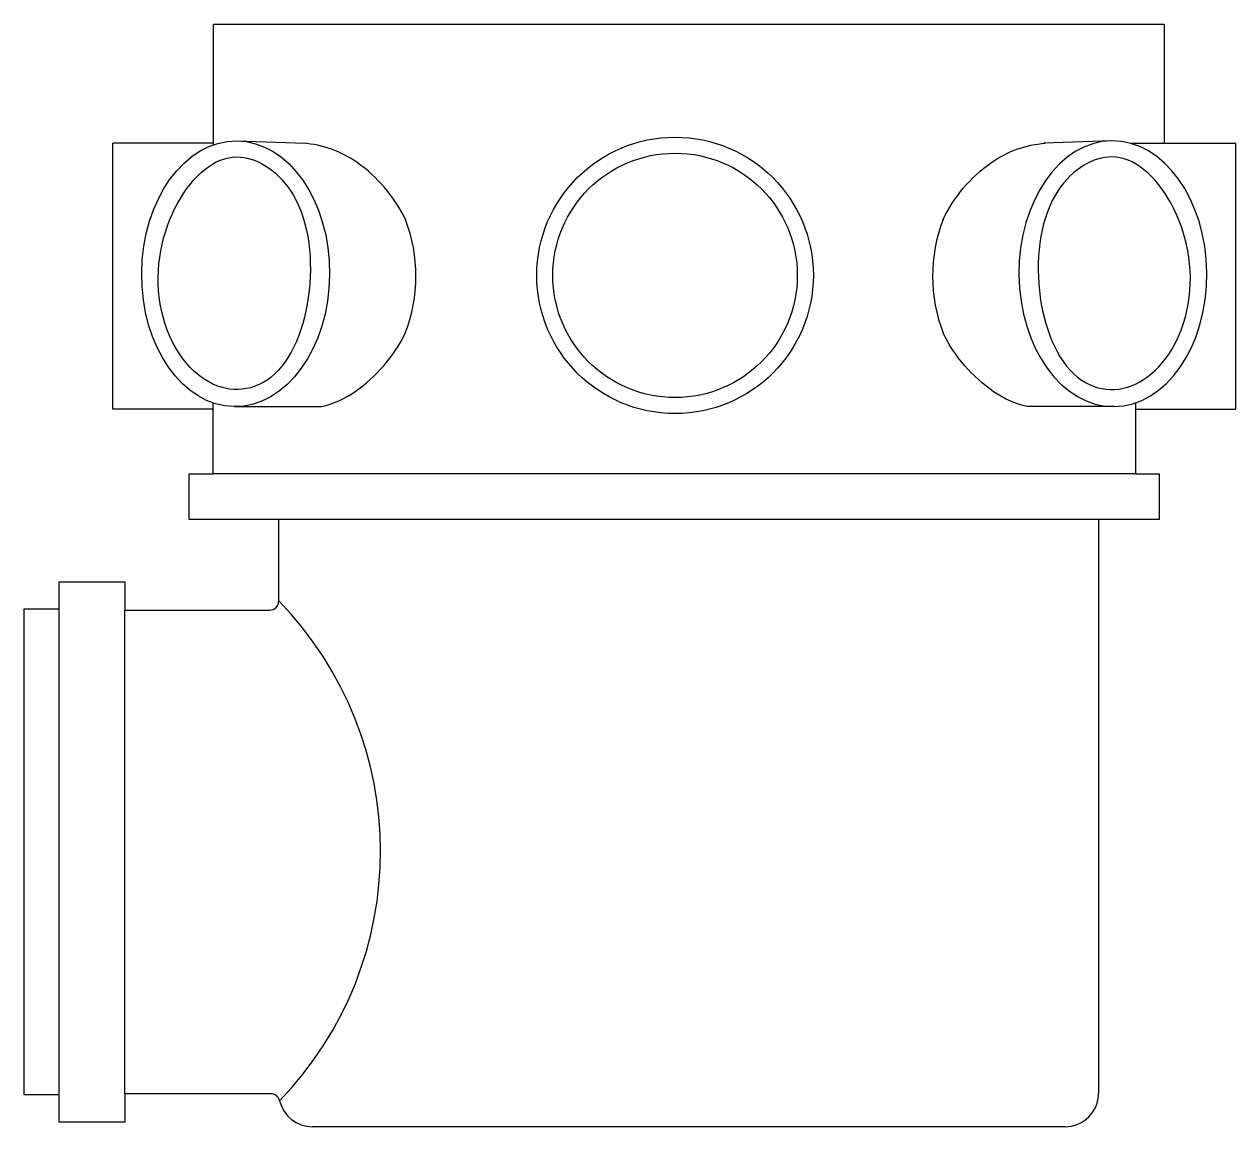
# Model space of a CAD drawing. Header units: millimetres. Extents: x -10149.69 to -10149.492, y -369.511 to -369.33.
import ezdxf

# ---------------------------------------------------------------- set-up
doc = ezdxf.new("R2010")
doc.units = ezdxf.units.MM
doc.layers.add('dim2', color=1, linetype='Continuous')
doc.layers.add('Tub_esgoto_caixas', color=2, linetype='Continuous')

msp = doc.modelspace()

# ---------------------------------------------------------------- linework, layer by layer
at = {"layer": 'dim2'}
for p, q in [((-10149.65563181878, -369.3495722985334), (-10149.64447116646, -369.3499707754194)), ((-10149.51215432706, -369.3495722985334), (-10149.52331497938, -369.3499707754194)), ((-10149.65599788021, -369.3931707709582), (-10149.64177472557, -369.3931707709582)), ((-10149.51178826563, -369.3931707709582), (-10149.52601142027, -369.3931707709582)), ((-10149.50826078938, -369.4041958854398), (-10149.65951111171, -369.4041958854651))]:
    msp.add_line(p, q, dxfattribs=at)
for points in [[(-10149.62795832645, -369.3624850654325, 0.1271640841307058), (-10149.63588677269, -369.3531323754238, 0.1358720937108707), (-10149.64471565646, -369.3499638254194, -26.84132183354257)], [(-10149.5398278194, -369.3624850654325, -0.1271640841307058), (-10149.53189937315, -369.3531323754238, -0.1358720937108707), (-10149.52307048938, -369.3499638254194, 26.84132183354257)], [(-10149.64177472557, -369.3931707709582, 0.09576290060571221), (-10149.63626295645, -369.3907309354199, 0.1266305851426658), (-10149.62799115194, -369.3811306099792)], [(-10149.52601142027, -369.3931707709582, -0.09576290060571221), (-10149.53152318939, -369.3907309354199, -0.1266305851426658), (-10149.53979499391, -369.3811306099792)]]:
    msp.add_lwpolyline(points, format="xyb", dxfattribs=at)
for radius in [0.02267275971896446, 0.02004507241739044]:
    msp.add_circle((-10149.58375984709, -369.371639284764), radius, dxfattribs=at)
for centre, start, end in [((-10149.65236637674, -369.3717648962163), 338.9816836001893, 20.81657811502223), ((-10149.5154197691, -369.3717648962167), 159.1834218849778, 201.0183163998107)]:
    msp.add_arc(centre, 0.02611260574031501, start, end, dxfattribs=at)
msp.add_ellipse((-10149.6558148495, -369.3713715347458), major_axis=(0.0001830307157041365, 0.02179923621240493), ratio=0.7065940127258614, dxfattribs=at)
at = {"layer": 'dim2', "extrusion": (0, 0, -0.9999999999999999)}
msp.add_ellipse((-10149.51197129634, -369.3713715347458), major_axis=(-0.0001830307157041365, 0.02179923621240493), ratio=0.7065940127258614, dxfattribs=at)
at = {"layer": 'dim2'}
for points in [[(-10149.65565388059, -369.3521998932189), (-10149.66277503422, -369.352140102599), (-10149.67024830139, -369.3646242075903), (-10149.66609037298, -369.3880558968579), (-10149.65680387837, -369.393689930495), (-10149.64321941232, -369.3829926417457), (-10149.64119968101, -369.3660479577019), (-10149.64929362048, -369.3540839902633), (-10149.6525453126, -369.352225993373), (-10149.65565388059, -369.3521998932189)], [(-10149.51213226525, -369.3521998932189), (-10149.50501111162, -369.352140102599), (-10149.49753784446, -369.3646242075903), (-10149.50169577286, -369.3880558968579), (-10149.51098226748, -369.393689930495), (-10149.52456673352, -369.3829926417457), (-10149.52658646483, -369.3660479577019), (-10149.51849252537, -369.3540839902633), (-10149.51524083324, -369.352225993373), (-10149.51213226525, -369.3521998932189)]]:
    msp.add_open_spline(points, degree=3, knots=[0, 0, 0, 0, 1.828353835338184, 1.828353835338184, 3.656707670676367, 3.656707670676367, 5.485061506014551, 5.485061506014551, 6.283185307179586, 6.283185307179586, 6.283185307179586, 6.283185307179586], dxfattribs=at)
at = {"layer": 'Tub_esgoto_caixas'}
for p, q in [((-10149.65945921671, -369.3502218268408), (-10149.65945921671, -369.330438704765)), ((-10149.65945921671, -369.330438704765), (-10149.50358106668, -369.3304387047649)), ((-10149.50358106668, -369.330438704765), (-10149.50358106668, -369.3499759351384)), ((-10149.67594852537, -369.3935759270638), (-10149.67594852537, -369.3499759350721)), ((-10149.65951111172, -369.3499759351649), (-10149.67594852537, -369.3499759350721)), ((-10149.50910932346, -369.3499759351697), (-10149.49182337573, -369.3499759350721)), ((-10149.49182337573, -369.3935759270638), (-10149.49182337573, -369.3499759350721)), ((-10149.67594851958, -369.3507759260916), (-10149.67594851938, -369.3507759360895)), ((-10149.49182338151, -369.3507759260916), (-10149.49182338171, -369.3507759360895)), ((-10149.65951111172, -369.3935759359608), (-10149.67594851537, -369.3935759268631)), ((-10149.65951111171, -369.4041958854473), (-10149.65951111172, -369.3925650294518)), ((-10149.50826078938, -369.3925601566427), (-10149.50826078938, -369.4041958854474)), ((-10149.50826078938, -369.3935759359608), (-10149.49182338572, -369.3935759268631)), ((-10149.66341112772, -369.4116791450314), (-10149.66341112772, -369.4041958854474)), ((-10149.66341112772, -369.4041958854474), (-10149.65951111171, -369.4041958854473)), ((-10149.50826078938, -369.4041958854474), (-10149.50436078938, -369.4041958854471)), ((-10149.50436078938, -369.4041958854471), (-10149.50436078937, -369.4116791450312)), ((-10149.50436078937, -369.4116791450312), (-10149.66341112772, -369.4116791450314)), ((-10149.6487404667, -369.4250489764567), (-10149.64874046671, -369.4116791450314)), ((-10149.51432203168, -369.4116958854472), (-10149.51432203167, -369.5058108437094)), ((-10149.67400129033, -369.5058836929738), (-10149.67400129033, -369.4265574221413)), ((-10149.51980559872, -369.5113108191615), (-10149.6432406967, -369.5113108437093))]:
    msp.add_line(p, q, dxfattribs=at)
at = {"layer": 'Tub_esgoto_caixas', "linetype": 'Continuous'}
for p, q in [((-10149.6904769562, -369.5060836471671), (-10149.69047578591, -369.4263562120827)), ((-10149.69047578591, -369.4263562120827), (-10149.6847287239, -369.4263563400018)), ((-10149.68472872391, -369.5060837751122), (-10149.6904769562, -369.5060836471671))]:
    msp.add_line(p, q, dxfattribs=at)
at = {"layer": 'Tub_esgoto_caixas'}
msp.add_lwpolyline([(-10149.64859935141, -369.5070468820225, 0.3547632786073406), (-10149.65009031612, -369.5058840106102), (-10149.67400129033, -369.5058836929738), (-10149.67400129034, -369.5105339978079), (-10149.68472872391, -369.5105339978079), (-10149.6847287239, -369.421906355828), (-10149.67400004088, -369.4219063558283), (-10149.67400004088, -369.4265574221413), (-10149.65020980611, -369.4265572954907, 0.4040599597002821), (-10149.64873991894, -369.425048849806, 1.00445960436855)], format="xyb", dxfattribs=at)
for centre, radius, start, end in [((-10149.675948469, -369.3507786948895), 2.729259925615312e-06, 91.0450352321345, 91.25496695000534), ((-10149.67594606533, -369.3507759218339), 2.46385000420041e-06, 181.0337281460071, 181.2662740361328), ((-10149.67594852858, -369.3507759762822), 0, 181.1500010910699, 181.1500010910699), ((-10149.67594852858, -369.3507759762822), 0, 181.1500010910699, 181.1500010910699), ((-10149.67594852858, -369.3507759762822), 0, 181.1500010910699, 181.1500010910699), ((-10149.67594852858, -369.3507759762822), 0, 181.1500010910699, 181.1500010910699), ((-10149.67594742872, -369.3507759592047), 1.099987903636331e-06, 180.8895619703199, 181.41044021182), ((-10149.67594852838, -369.3507759862802), 0, 181.1500010910699, 181.1500010910699), ((-10149.67594851938, -369.3507759360896), 0, 181.1500010910699, 181.1500010910699), ((-10149.67594851938, -369.3507759360896), 0, 181.1500010910699, 181.1500010910699), ((-10149.67594851938, -369.3507759360896), 0, 181.1500010910699, 181.1500010910699), ((-10149.67594851938, -369.3507759360896), 0, 181.1500010910699, 181.1500010910699), ((-10149.67594851938, -369.3507759360896), 0, 181.1500010910699, 181.1500010910699), ((-10149.67594584518, -369.3507758874087), 2.674642134146176e-06, 181.042891785747, 181.2571103963929), ((-10149.67594851918, -369.3507759460875), 0, 181.1500010910699, 181.1500010910699), ((-10149.67594851918, -369.3507759460875), 0, 181.1500010910699, 181.1500010910699), ((-10149.67594851918, -369.3507759460875), 0, 181.1500010910699, 181.1500010910699), ((-10149.67594851918, -369.3507759460875), 0, 181.1500010910699, 181.1500010910699), ((-10149.67594589855, -369.3507758984819), 2.621068382975702e-06, 181.0407025018656, 181.2592996770174), ((-10149.67594851898, -369.3507759560855), 0, 181.1500010910699, 181.1500010910699), ((-10149.67594851898, -369.3507759560855), 0, 181.1500010910699, 181.1500010910699), ((-10149.67594851898, -369.3507759560855), 0, 181.1500010910699, 181.1500010910699), ((-10149.67594851898, -369.3507759560855), 0, 181.1500010910699, 181.1500010910699), ((-10149.67594593211, -369.3507759091576), 2.587300446936789e-06, 181.0392760016923, 181.2607261837046), ((-10149.67594851878, -369.3507759660835), 0, 181.1500010910699, 181.1500010910699), ((-10149.67594851878, -369.3507759660835), 0, 181.1500010910699, 181.1500010910699), ((-10149.67594851878, -369.3507759660835), 0, 181.1500010910699, 181.1500010910699), ((-10149.49182338171, -369.3507759360896), 0, 358.8499989089301, 358.8499989089301), ((-10149.49182338171, -369.3507759360896), 0, 358.8499989089301, 358.8499989089301), ((-10149.49182338171, -369.3507759360896), 0, 358.8499989089301, 358.8499989089301), ((-10149.49182338171, -369.3507759360896), 0, 358.8499989089301, 358.8499989089301), ((-10149.49182338171, -369.3507759360896), 0, 358.8499989089301, 358.8499989089301), ((-10149.49182605591, -369.3507758874087), 2.674642134146176e-06, 358.7428896036071, 358.957108214253), ((-10149.49182338192, -369.3507759460875), 0, 358.8499989089301, 358.8499989089301), ((-10149.49182338192, -369.3507759460875), 0, 358.8499989089301, 358.8499989089301), ((-10149.49182338192, -369.3507759460875), 0, 358.8499989089301, 358.8499989089301), ((-10149.49182338192, -369.3507759460875), 0, 358.8499989089301, 358.8499989089301), ((-10149.49182600255, -369.3507758984819), 2.621068382975702e-06, 358.7407003229826, 358.9592974981344), ((-10149.49182338212, -369.3507759560855), 0, 358.8499989089301, 358.8499989089301), ((-10149.49182338212, -369.3507759560855), 0, 358.8499989089301, 358.8499989089301), ((-10149.49182338212, -369.3507759560855), 0, 358.8499989089301, 358.8499989089301), ((-10149.49182338212, -369.3507759560855), 0, 358.8499989089301, 358.8499989089301), ((-10149.49182596899, -369.3507759091576), 2.587300446936789e-06, 358.7392738162955, 358.9607239983077), ((-10149.49182338232, -369.3507759660835), 0, 358.8499989089301, 358.8499989089301), ((-10149.49182338232, -369.3507759660835), 0, 358.8499989089301, 358.8499989089301), ((-10149.49182338232, -369.3507759660835), 0, 358.8499989089301, 358.8499989089301), ((-10149.49182343209, -369.3507786948895), 2.729259925615312e-06, 88.74503304999466, 88.95496476786549), ((-10149.49182583577, -369.3507759218339), 2.46385000420041e-06, 358.7337259638672, 358.966271853993), ((-10149.49182337252, -369.3507759762822), 0, 358.8499989089301, 358.8499989089301), ((-10149.49182337252, -369.3507759762822), 0, 358.8499989089301, 358.8499989089301), ((-10149.49182337252, -369.3507759762822), 0, 358.8499989089301, 358.8499989089301), ((-10149.49182337252, -369.3507759762822), 0, 358.8499989089301, 358.8499989089301), ((-10149.49182447237, -369.3507759592047), 1.099987903636331e-06, 358.58955978818, 359.1104380296801), ((-10149.49182337272, -369.3507759862802), 0, 358.8499989089301, 358.8499989089301), ((-10149.69095123294, -369.4661206937947), 0.05889511653738574, 315.9807891853634, 44.2164183478106), ((-10149.64324070599, -369.5058116796119), 0.00549916409739456, 192.9803217942312, 270.0000968070555), ((-10149.51982203167, -369.5058108437097), 0.005500000001120497, 270, 3.552966484484281e-09)]:
    msp.add_arc(centre, radius, start, end, dxfattribs=at)

doc.saveas('drawing.dxf')
